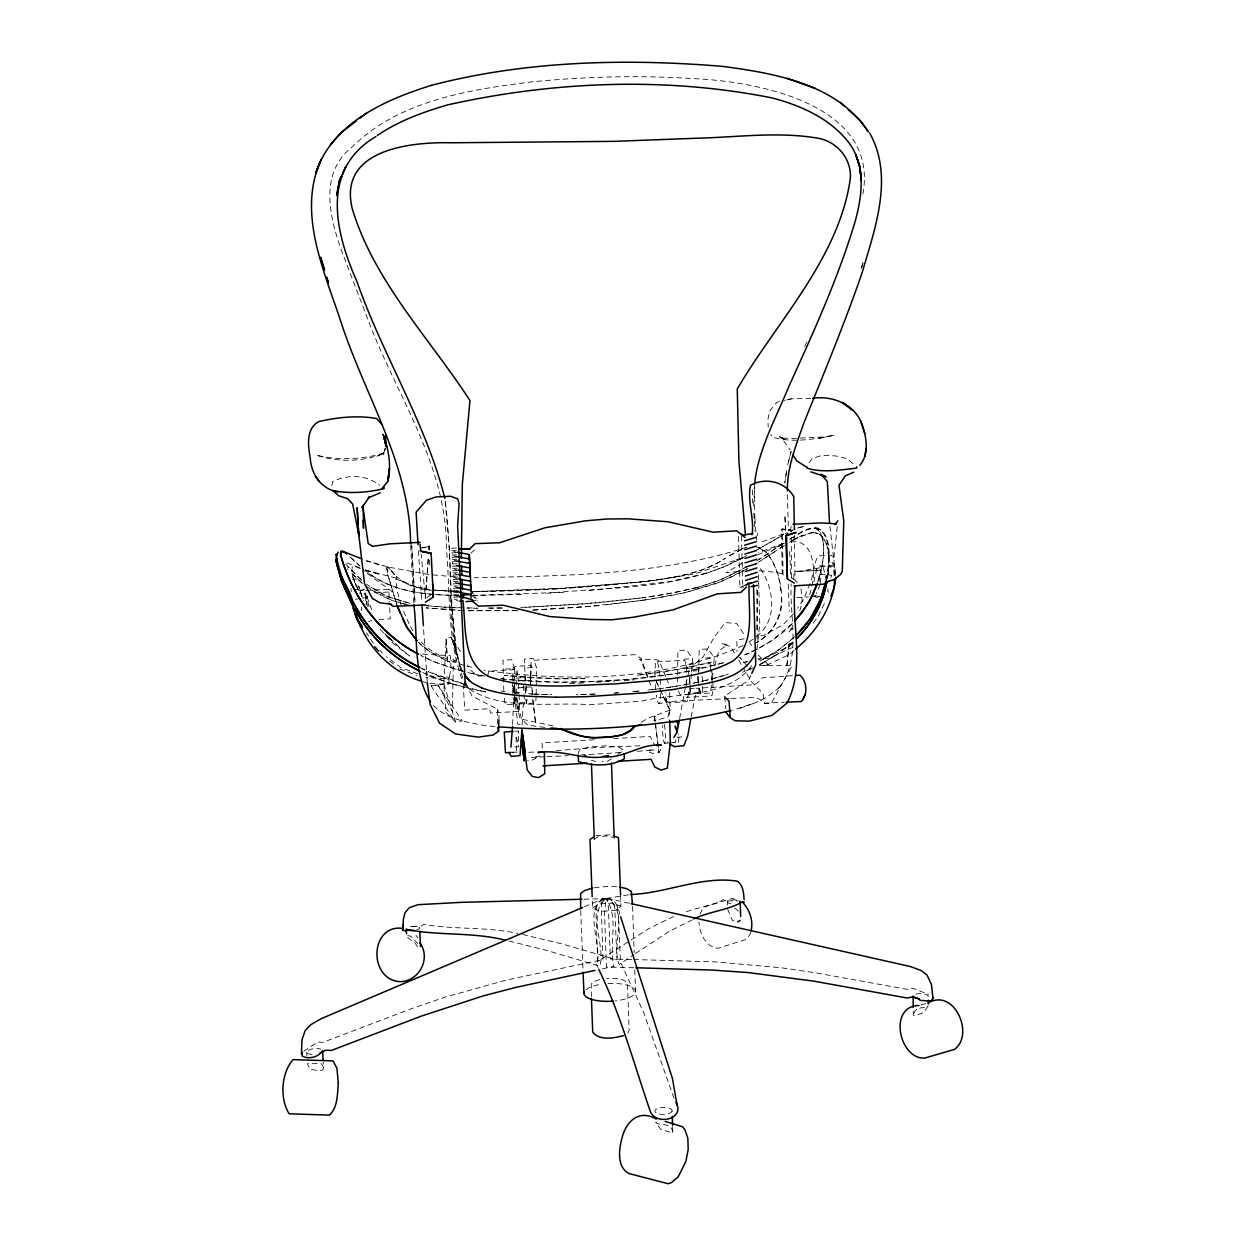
<?xml version="1.0" encoding="UTF-8"?>
<svg xmlns="http://www.w3.org/2000/svg" width="1246" height="1246" viewBox="0 0 1246 1246"><rect width="100%" height="100%" fill="white"/><g stroke="black" fill="none" stroke-linecap="round" stroke-linejoin="round"><path stroke-width="0.75" stroke-dasharray="5 3.75" d="M530.485 684.77L531.014 662.545L534.877 660.178L634.977 654.664L641.129 658.355L650.599 685.035M787.394 494.631L788.438 530.936M834.228 575.699L833.153 564.236L831.456 561.245L834.337 564.625L835.303 577.412M323.571 1067.713C323.368 1073.086 314.304 1069.395 310.519 1069.473C310.41 1067.869 305.161 1063.227 308.759 1063.009A7.974 2.897 -5.8 0 0 317.652 1063.29L321.748 1063.882L323.571 1067.713L323.244 1062.059M536.185 694.084L536.419 667.373L533.413 658.527L524.597 659.009L525.096 681.796M712.027 682.855L712.136 674.725M425.213 598.734L428.313 557.305M516.592 750.933L515.922 735.405L518.834 746.681L514.068 746.961M677.544 676.999L677.528 684.661M677.559 675.114L677.964 650.583L686.639 650.101L692.651 658.713L691.639 671.952M712.992 682.792L712.883 690.596L712.089 695.424L710.843 695.969L686.686 697.355L687.823 696.81L688.54 691.997L687.465 701.093L686.016 701.763L658.418 703.351M753.612 505.938L754.687 485.239M514.411 697.23L514.053 704.27L505.222 704.769L503.929 694.52M497.294 724.082L497.575 709.223L471.954 696.031L467.748 687.667M698.508 681.469L699.193 649.415L707.853 648.932L714.27 657.514L713.475 666.968M756.945 629.728L756.836 589.436M514.333 699.956L513.913 704.192L513.087 697.308M498.883 720.266L499.039 714.768L497.575 709.223M512.636 724.565L513.57 698.461M536.169 695.984L535.671 703.024L526.856 703.538L525.796 698.928M524.94 681.702L525.423 677.341L512.449 678.556M819.338 581.29L818.684 574.313L831.798 575.231L829.213 581.384M527.042 699.24L526.528 703.476L513.913 704.192M522.121 725.001L523.071 706.544L524.519 702.557L522.899 680.596L517.806 680.877M513.944 690.736L514.224 684.926M757.132 638.902L757.475 588.268M754.251 487.404L754.889 518.227M793.686 579.11L794.169 571.431L821.161 570.045L796.194 571.821L823.248 567.21L826.114 579.951M827.983 588.657L827.796 591.492L828.87 592.239M428.25 559.532L425.447 598.033L421.117 553.925M428.951 549.907L429.231 546.044L422.285 547.757M691.499 673.837L690.72 682.917M428.92 549.798L429.231 546.044L429.06 550.514M712.51 678.307L713.304 668.853M690.533 684.615L688.836 694.24L680.16 694.738L678.073 690.222M837.296 526.591L833.745 559.314L829.774 525.282M811.8 586.15C816.037 569.889 813.747 536.621 789.014 542.415M675.939 739.641L675.441 742.414L669.741 742.756M711.7 685.113L710.049 693.025L701.389 693.524L699.146 689.022M487.716 676.235L488.65 671.142L516.841 669.569M826.191 580.247C827.967 564.111 835.677 532.011 813.217 526.342M727.648 909.253L732.29 920.187L735 921.277M786.662 470.505L784.824 482.841L786.413 472.234M791.101 526.279L790.525 530.033L781.507 529.488L782.223 574.982L783.127 576.4L782.239 528.865L791.257 530.095L791.288 535.764M679.646 718.412L687.699 674.911M384.469 449.946L383.69 454.728L385.216 448.451L383.363 453.373C362.866 462.126 336.965 462.406 316.095 455.024C337.105 460.506 363.894 459.743 384.235 452.703L376.417 456.628L383.363 453.373L385.154 449.058M820.366 583.112L821.239 572.989L819.432 566.743L831.736 566.478L830.07 567.351L828.87 570.434L825.958 582.427M862.855 194.065C879.442 104.539 757.989 81.473 694.162 78.669C640.148 75.149 585.854 76.458 532.011 81.862C469.306 89.681 399.857 100.241 352.727 146.421C318.524 173.178 329.52 216.851 341.793 251.334L368.505 321.032C396.508 395.231 446.784 465.397 446.38 547.648L446.395 548.1C450.367 592.006 446.956 638.201 462.266 680.16M691.125 716.964L695.206 696.654L696.81 693.01L699.146 692.558L698.741 688.929M756.914 649.478L759.78 624.09L758.503 574.593M813.794 581.898L816.878 568.301L818.996 566.027L832.172 565.295L834.353 571.042L834.368 576.119M826.332 579.047C832.53 557.149 830.521 510.533 796.864 534.923M655.879 680.347L669.523 710.033L668.012 716.98L653.683 720.982M818.622 580.153C822.469 564.812 826.986 547.492 820.257 532.276C827.142 548.318 822.407 566.79 817.438 582.645M811.426 579.982L815.647 561.697L817.578 556.65L819.728 555.809L831.471 555.186L833.745 558.987L835.645 574.39M331.794 485.488L332.807 481.517C347.868 474.15 366.262 474.648 379.563 485.301M729.206 698.617L666.267 701.654L666.501 694.645M809.62 594.981L811.598 588.003M667.84 742.881L668.121 741.853M714.674 665.753L718.74 651.378L727.243 644.478L721.527 643.699L730.748 646.69L734.719 653.387M820.102 584.623L816.161 593.672M810.009 583.533L803.592 599.497L797.596 608.173M699.816 914.19L703.133 908.334L705.501 906.558L732.009 898.522L738.053 899.472M804.729 346.559L807.034 341.233M750.793 932.242L749.329 935.497L744.906 939.764L718.428 948.175L715.453 948.066L709.395 945.153L704.052 939.11L700.314 930.996L698.819 922.196M750.98 675.098L748.581 680.316L724.689 696.14L725.842 708.912M387.849 567.008L386.727 567.693L387.615 573.892L386.899 566.821L428.515 574.515L459.073 577.178M751.665 665.707C727.944 698.663 676.22 692.309 641.145 701.233L589.374 704.691C549.907 701.763 503.477 711.341 468.543 688.493M927.865 1006.192L923.582 1012.687L915.047 1015.599L913.365 1015.225L913.287 1009.447M660.878 749.313L658.947 752.584L652.593 753.363L646.269 750.995M791.693 627.735L788.811 632.423L792.331 628.498M514.832 731.231L518.32 731.028L518.523 745.077M627.859 1033.136L629.152 1030.364L627.486 983.686C623.343 977.207 613.515 978.546 606.786 978.453M778.532 688.119C802.19 659.508 789.341 617.689 791.148 583.829M809.043 462.733L812.221 458.559L822.235 455.242L835.568 455.911L846.564 458.403L854.117 464.587M813.186 623.14L817.921 616.988L824.213 603.952L827.562 602.005M367.586 596.024L364.689 601.522L364.891 605.135M916.713 1009.213L914.517 1011.55L913.365 1015.225M792.3 623.436L772.099 640.397L756.992 649.291M793.328 613.842L783.189 624.635L764.514 635.039L757.132 636.395M791.537 624.729C778.252 637.672 762.131 647.562 745.046 654.617M629.417 903.272L606.786 898.257C586.243 912.243 606.054 947.334 599.762 966.164L547.165 950.527L508.835 940.979M756.4 636.55C778.672 620.306 774.046 585.947 758.752 566.556M792.316 643.559L789.512 646.207L768.408 656.533L757.833 659.041M793.063 638.357L777.208 650.895L758.035 662.093M794.138 650.412L789.964 654.243L768.237 664.43L759.359 665.816M303.635 1051.219L317.746 1042.108L323.103 1042.279L411.834 1008.544L444.059 997.47L506.39 980.057L603.017 959.622L601.304 907.462L601.958 901.294L604.108 898.491C630.803 904.721 610.587 948.284 619.231 964.482L633.84 954.638M793.095 642.017L777.302 654.337L757.428 665.816M792.44 642.36L777.878 653.916M470.817 553.24L475.162 549.486M782.239 528.865L781.507 529.488L791.257 530.095M795.041 636.441L779.451 649.353L760.247 661.065M779.638 687.247L767.178 697.106L755.247 702.806L732.788 710.127M620.57 894.799L620.975 906.231L615.259 910.437L600.977 911.418L592.598 908.178L592.239 898.646M592.598 908.178L598.438 904.02L612.549 903.054L620.975 906.231M749.002 641.955L753.674 638.777M635.444 953.533L668.868 931.619L694.022 918.925M426.802 597.659L431.599 594.42L431.132 592.94M782.644 543.879L755.979 561.307M784.435 545.468L758.004 562.444M774.638 551.838L759.219 561.697M779.622 548.583L782.831 546.496M594.311 839.165L598.392 836.549L608.297 835.91L612.721 837.39M783.345 543.474L759.157 559.345M641.456 722.259L647.842 718.241L670.192 710.064L669.491 689.194M790.385 538.895C799.543 533.911 811.411 524.145 821.955 530.765M762.973 662.965L777.302 654.337M789.59 539.347L795.228 535.967M791.74 540.935L800.664 536.123L811.037 532.836L790.213 540.546M758.58 548.956L783.874 534.394M789.543 542.212L793.25 540.048M754.967 551.044L787.363 532.649M433.686 590.121C420.027 591.679 407.224 581.602 395.979 579.359L396.695 589.233L401.119 605.042M742.6 562.99L726.044 572.677L743.628 571.089M611.319 759.048L607.254 761.337L602.239 761.649M617.611 754.235L624.012 750.637L619.48 747.304L606.319 745.778L590.588 746.712L579.483 749.703L578.175 753.394L587.505 756.042M746.993 566.696L723.069 578.814L697.978 587.333L717.821 580.916L741.51 569.765M747.039 568.908L721.263 581.571L685.238 592.598L715.578 583.767L736.012 574.842M707.697 663.978L709.893 663.23L711.264 666.953L712.759 679.335M743.099 645.599C662.747 681.328 569.78 682.029 483.869 670.301M368.567 621.847L371.604 620.197M738.551 573.534L747.771 568.519M742.834 557.741L722.54 567.46L705.859 573.471M793.406 539.954L801.708 535.655M746.852 555.576C686.577 590.074 613.951 586.586 547.134 593.267M628.56 894.799L602.161 899.129L597.753 902.696L596.18 909.191L596.133 917.134L597.675 961.554L648.932 928.519L674.07 916.277M757.739 554.844L784.357 543.365M750.84 668.744L744.002 671.765M759.281 664.741L762.661 663.137M792.954 647.25L769.592 657.981L758.503 659.882M744.672 654.975L756.306 649.664M741.962 548.91L727.882 556.479L745.435 547.757M753.285 667.731L742.491 672.217M790.649 531.076L795.742 528.865M790.135 531.139L792.581 530.095M584.483 906.745L604.108 898.491M783.36 543.318L758.518 552.663M783.407 533.833L759.157 543.022M738.535 536.481L739.89 587.255L745.248 585.246M739.937 708.351L755.247 702.806M742.678 557.803L694.567 573.954L648.543 581.399L559.625 588.361L471.004 591.663M717.805 677.326L728.412 673.915M747.086 547.165C659.227 575.309 565.622 575.699 474.29 577.739M723.942 662.451C665.302 679.895 603.298 682.59 542.462 682.014L508.773 679.6M722.524 663.152L679.07 673.152L632.267 679.054L586.227 681.889L559.485 682.31L509.007 679.677M599.684 979.558L594.186 981.537L591.243 984.029L591.352 996.566M686.437 911.807C698.476 907.228 713.164 905.468 723.599 899.565L724.565 900.936L738.333 900.827M705.828 573.471L667.887 581.913L588.984 590.557M725.234 675.223L705.096 680.643M919.641 1008.232L921.23 1007.78A7.585 2.648 1.1 0 0 928.13 1005.911M920.856 1004.992L926.37 1003.482M798.686 527.712L803.748 526.357M779.326 401.695L776.632 402.411L769.623 411.071L767.894 419.7L768.221 427.176M797.44 528.133L804.605 526.388M412.691 926.713L422.16 925.84L423.422 924.252C453.17 929.765 487.124 926.635 517.713 933.441M810.928 398.299L791.724 398.767L784.186 400.558M747.475 666.205L739.719 657.343L743.722 662.389L747.257 661.548M786.413 400.028L791.724 398.767M716.029 677.886L691.655 683.571L703.523 681.032M680.659 593.626L684.77 592.707L649.4 599.357L602.862 605.26M520.283 724.331L517.884 724.362L514.878 699.676L513.944 688.368L516.28 687.854M735.997 559.843L741.931 559.033M513.539 691.904L512.667 688.322L531.824 686.826L532.494 694.365M602.41 968.858L613.904 966.444C608.391 945.418 619.605 917.57 606.054 898.973L602.161 899.129M818.824 438.327L829.447 436.24C810.866 439.651 790.649 442.844 772.364 436.972L770.744 434.371M674.802 594.856L642.5 600.37M686.78 684.475L682.777 685.222M820.366 438.047L834.54 435.243L823.154 436.972L793.079 438.452L780.354 437.953L782.893 438.343L777.909 435.835L786.07 440.212L781.149 437.362L790.291 450.086M744.22 638.777L736.838 640.133L736.947 651.471M420.556 548.178L428.873 546.667L422.005 547.788M594.249 887.728L608.079 886.358L618.343 886.872M355.344 599.279L360.468 598.392M362.165 598.111L365.592 597.519L365.966 598.501L364.969 593.33L366.869 604.653M743.722 662.389L747.413 661.766M689.583 683.914L662.327 688.384M374.641 592.753L392.381 591.819L363.084 570.388M672.186 686.967L677.762 686.048M431.132 685.954L450.32 682.901L443.81 683.945L455.584 721.995L431.132 685.954L437.86 684.879L462.282 720.904L455.584 721.995L445.928 712.385L443.81 683.945L446.239 639.042L447.579 663.588L445.881 638.637L451.286 637.282L458.341 658.106L453.373 661.922L452.423 711.341L437.86 684.879M670.597 687.2L660.785 688.493M642.297 600.416L585.449 606.864L532.914 610.135M522.588 934.484L562.678 944.063L617.019 959.887L614.714 907.664L613.016 901.45L609.201 898.553C579.063 901.107 604.154 948.751 596.429 964.046L597.955 967.535M647.936 690.05L658.947 688.726M651.269 689.739L656.237 689.147M654.991 720.297L654.524 716.497L656.891 716.232M599.233 605.618L532.509 610.088M634.292 691.499L639.696 691.032M358.646 590.324L364.175 589.872L367.726 608.048M613.593 693.134L619.387 692.667M632.89 691.577L640.6 690.954M556.355 750.653L594.202 747.631L643.185 745.653M792.456 675.69L762.256 677.855L758.58 682.06L754.219 684.77L696.187 688.322M620.259 752.491L583.969 754.874M637.36 751.291L654.477 750.108L646.892 749.905M690.471 688.695L694.271 688.446M615.103 693.041L618.094 692.854M595.868 835.723L610.042 834.804M594.217 739.75L542.072 742.865L542.306 748.612M613.53 738.613L650.225 736.417L655.007 745.513M676.952 737.243L681.64 736.978L677.917 733.847M508.757 752.413L516.498 751.945M512.418 752.366L519.38 751.945M664.507 743.239L667.918 743.037M669.632 742.943L678.556 742.227L679.117 734.299M569.547 683.696L584.67 682.855M595.946 682.216L614.73 681.141M624.137 680.612L633.529 680.082M521.498 687.309L528.756 686.904M524.519 702.557L516.015 703.04L514.676 684.739M699.146 692.558L690.782 693.041L688.446 671.298L696.779 670.831M688.477 694.178L700.875 693.477M518.632 711.419L490.55 713.039L489.522 708.694L464.789 710.127L463.154 684.054M505.346 669.102L514.364 668.604L514.38 680.051M527.416 667.872L536.419 667.373M683.805 659.212L692.651 658.713M705.454 658.013L714.27 657.514M657.063 661.782L684.739 660.255L686.967 668.323L685.674 664.585L695.066 664.056L693.882 664.741L703.009 657.156L713.865 637.734L725.219 622.595L736.62 623.467L745.279 636.114M482.28 675.924L478.433 676.142L470.209 670.052L467.577 664.99M687.699 668.261L700.112 667.576M563.644 592.317L469.275 595.541M739.89 587.255L743.582 587.068M378.893 619.464L390.247 618.873L389.546 603.687M796.755 597.55L808.358 596.943M810.289 596.85L819.961 596.336M360.328 593.719L360.265 590.76L364.066 590.573M365.95 590.464L388.705 589.311L389.453 601.849M595.354 694.069L577.038 694.707M545.187 756.82L531.621 757.506L540.063 756.01L530.765 760.73L527.541 760.73M547.134 756.727L568.456 755.652M352.447 579.25L361.262 578.829M594.467 694.147L576.664 694.645M731.106 698.523L755.465 697.355L760.34 699.707L763.533 703.149L784.31 702.246M354.222 589.592L364.626 589.109M520.641 607.425L581.742 604.154L643.123 597.753L599.03 602.659L524.566 607.425M456.363 548.022L451.831 548.209L451.94 550.67L455.865 552.134M451.94 550.67L456.488 550.483M456.581 552.694L452.049 552.866L452.158 555.077L456.083 556.573M452.158 555.077L456.69 554.906M456.799 557.118L452.251 557.289L452.36 559.485L456.285 561.012M452.36 559.485L456.893 559.314M455.491 561.666L452.469 561.79L452.578 563.986L455.195 565.03M452.578 563.986L457.111 563.815M457.22 566.027L452.687 566.198L452.781 568.394L456.706 569.983M452.781 568.394L457.313 568.223M457.422 570.419L452.89 570.606L452.999 572.802L456.924 574.406M452.999 572.802L457.531 572.63M457.625 574.827L453.108 574.998L453.201 577.21L457.126 578.829M453.201 577.21L457.734 577.023M457.843 579.234L453.31 579.406L453.419 581.602L457.329 583.253M453.419 581.602L457.936 581.43M458.045 583.626L453.513 583.798L453.622 586.087L457.547 587.769M453.622 586.087L458.154 585.916M458.263 588.112L453.731 588.283L453.84 590.479L457.765 592.193M453.84 590.479L458.357 590.308M458.466 592.504L453.933 592.675L454.042 594.872L457.967 596.6M454.042 594.872L458.575 594.685M458.668 596.881L454.151 597.068L454.26 599.279L458.17 601.039M454.26 599.279L457.266 599.155M521.731 594.467L470.038 595.495M528.787 752.273L539.44 751.914M516.825 610.696L467.92 610.727M583.938 899.207L609.201 898.553M517.604 610.602L466.907 610.696M502.294 608.064L489.631 608.235M474.305 591.663L556.121 588.844L641.815 581.82C670.457 577.957 700.891 574.795 725.406 558.115C706.389 571.151 683.338 575.854 660.925 579.234C599.56 587.52 537.556 590.713 475.692 591.632M423.547 605.431L445.024 607.316L476.486 608.079M488.011 608.001L503.384 607.908M478.168 608.266L466.876 608.141M457.921 591.476L437.284 590.526M457.827 595.323C425.945 595.074 391.4 592.208 365.826 570.839M631.691 959.498L610.384 958.999L608.36 906.886L606.786 898.257M633.607 959.529L715.344 961.896L781.709 967.815L815.663 972.83L907.711 989.464L913.038 988.358L928.519 994.433M633.809 967.737L606.444 967.083L604.559 914.05L606.054 898.973C615.399 897.478 618.468 907.867 620.01 914.907M548.209 694.661L532.463 694.053L531.871 686.748M461.768 591.585L434.309 590.168M532.463 694.053L551.729 694.629M460.506 595.463C427.487 595.167 391.26 592.644 365.031 570.154M464.042 610.556L426.085 607.892L459.244 610.415M455.382 591.461L432.44 589.903M430.135 683.54L448.435 684.319L450.974 667.249L450.382 655.754L420.634 653.963M457.874 607.908L426.101 605.696M407.66 935.575L410.869 936.229L417.815 943.549M428.764 676.017L449.541 677.17L448.42 678.868L425.758 677.544M759.39 570.699L776.772 572.459L783.905 574.328M528.413 693.773L532.151 694.038L528.538 693.726M514.037 692.465L521.295 693.088M494.864 726.496L485.239 725.608C466.658 722.182 445.647 719.129 432.378 704.333M513.757 692.605L519.052 693.119M500.845 678.696L504.599 679.132M429.403 589.545C417.675 588.019 404.825 585.651 396.337 576.618L407.442 584.327L428.967 589.56M544.704 727.415L527.712 725.188L521.404 718.646L513.944 688.368M501.702 678.712L507.153 679.537M501.172 691.063L504.988 691.67M471.206 599.933L477.514 600.946L472.873 593.267M485.052 676.204L467.873 672.606M483.355 691.53L485.8 691.997M485.395 691.826L449.822 683.291L425.447 673.821M481.563 691.172L468.465 688.462M407.691 602.768L385.45 595.79L368.395 585.745M365.467 569.92L380.186 574.593L363.723 569.624L398.595 578.814M410.074 603.329L387.864 596.85L366.495 584.327M408.501 604.995L392.506 600.65L370.997 589.763M387.023 566.696L366.682 560.7M395.979 578.269L396.96 578.487M405.246 604.341L391.945 600.432L380.326 595.308M481.704 675.737C460.973 671.267 440.305 665.457 421.304 655.832M466.939 666.08L472.577 667.482M461.752 683.197L428.157 671.641L444.292 678.089L464.197 684.163M464.929 687.543L449.822 683.291M462.578 671.189L434.262 661.813L420.447 654.991M754.702 546.527L759.92 547.944L766.43 552.679L758.939 547.664M591.32 760.262L595.744 761.524M365.997 560.84L382.787 565.809M814.23 595.183L819.183 596.772M463.808 665.271C447.407 659.913 430.15 652.966 418.921 639.26M553.146 725.997L520.065 718.817L513.975 693.711M422.986 681.64L428.313 683.462M417.955 673.837L400.807 667.607L386.572 656.673M431.225 676.422L449.432 683.166M399.67 668.931L416.834 675.394M346.777 562.896L363.63 569.329M814.105 596.258L817.532 597.737M734.595 907.991L738.333 911.138M422.737 672.529L427.378 674.662M421.6 668.526L424.87 670.083M421.662 668.23L424.902 669.943M360.343 568.69L354.285 565.995L352.338 566.759C350.344 575.231 355.406 583.486 358.614 590.962M820.086 534.612L819.198 534.098C832.359 544.518 828.886 564.267 827.437 578.969L828.87 565.762L828.73 551.121M378.348 594.233L366.137 586.196M791.132 577.677L793.577 579.297M389.687 661.034L395.403 665.551M419.341 643.419C428.25 651.518 438.857 657.514 449.962 662.047L429.527 651.471L418.345 642.157M361.371 580.075L343.865 562.133M362.43 583.424L350.687 572.49M361.87 582.894L349.456 571.198M360.047 566.105L348.787 555.809M351.216 558.068L359.144 565.326M361.091 579.966L347.759 566.79M388.394 637.111L399.655 647.515M385.575 634.51L390.979 639.619L388.581 636.877M758.269 655.085L769.436 665.691L763.159 665.38L792.145 665.691L771.134 703.663L764.561 703.351L763.05 693.461L751.587 681.842L743.644 668.448M821.721 535.889L826.923 545.234L828.87 557.741M471.222 594.607L477.514 600.946M794.808 580.106L797.269 582.739M380.155 629.386L393.331 643.59L409.576 656.019L404.452 651.689A153.056 23.658 33.3 0 1 384.718 633.498M373.395 643.341L366.386 632.89M379.859 650.303L382.429 653.091M348.086 569.702L347.307 568.846M724.689 696.14L726.901 698.804M462.687 671.859L460.475 668.868L461.347 670.083L457.095 655.77L450.631 594.825L456.161 654.477C449.744 603.157 451.441 551.168 445.134 499.911L448.062 534.596C453.217 580.278 445.258 629.713 462.982 673.011M415.962 935.263L417.612 937.677M749.609 642.438L751.774 645.599M666.267 701.654L665.099 692.605M460.537 651.518L451.286 637.282L458.341 658.106L452.937 659.508L459.572 665.66L462.671 678.042M417.581 946.649L414.809 942.77L408.283 937.973A6.666 2.071 -4.1 0 1 407.068 936.011M413.033 631.006L410.401 626.551M738.691 660.084L742.663 666.781M656.408 681.889L659.648 688.524M660.458 690.175L670.192 710.064M409.155 623.903L402.271 608.219M354.176 581.306L357.275 587.987M371.635 609.761L365.67 592.956M352.867 576.82L360.078 593.781M665.785 676.765L659.352 661.221L657.436 659.835L639.354 659.196L641.207 660.847L649.4 681.827M666.501 678.478L669.367 685.393M396.617 604.217L387.755 574.577L397.1 605.712M369.003 606.615L365.031 591.305M362.025 596.382L358.583 585.869L363.302 600.323M518.32 731.028L518.725 733.1M514.364 668.604L511.795 659.71L502.963 660.193L503.789 690.596M674.024 1098.24L643.543 1012.219L620.446 962.114L618.779 921.355M617.05 905.749L618.639 917.477M800.991 588.719L802.222 600.26L800.882 607.16A150.906 45.837 -37.9 0 1 798.873 613.219M672.809 1132.458L671.61 1128.269L669.164 1125.854L664.056 1124.515A8.597 3.52 -1.7 0 1 655.754 1122.35L660.614 1129.25L670.582 1132.334L672.809 1132.458L672.575 1125.294M525.423 677.341L525.952 680.363M526.014 700.392L526.528 703.476M512.776 678.058L513.259 681.079M710.329 667.015L711.793 679.382M360.265 590.76L360.639 593.548M654.524 716.497L658.947 752.584L655.225 722.182M780.806 590.962C779.357 577.646 775.931 563.737 767.038 553.317C786.958 579.546 789.092 625.383 756.275 642.796C772.473 633.202 784.061 615.197 781.429 595.931M697.371 676.267L697.962 681.702M532.914 699.909L535.64 723.474L532.836 699.754M426.397 669.741L423.469 627.626M426.957 677.341L427.378 683.057M754.905 518.32L756.478 540.048M350.998 588.361L351.216 591.694M418.422 550.592L421.833 602.597M785.743 530.251L784.824 515.112L785.728 530.204M306.703 1052.169L306.921 1055.923M526.482 686.094L526.887 693.025M525.096 687.854L525.485 694.692M513.757 686.826L514.162 693.742M512.916 695.408L512.449 685.487M413.765 602.893L410.682 545.701M753.814 513.04L754.796 530.905M411.663 544.704L414.996 602.924L411.725 546.028M429.231 546.044L429.418 549.922M429.527 560.155L429.901 567.88M789.653 551.62L790.789 576.244M525.391 693.306L525.142 683.696M361.433 606.989L361.605 610.68M788.235 584.187L789.31 611.381M580.714 910.624L583.035 970.323M632.563 906.387L634.183 952.583M634.79 969.902L635.538 991.068M672.108 1110.965A8.597 3.473 -1.7 0 1 658.667 1113.893A8.597 3.473 -1.7 0 1 659.85 1107.85A8.597 3.473 -1.7 0 1 672.108 1110.965L672.233 1114.547M727.306 901.964L727.384 905.219M741.479 536.029L742.741 584.467M757.319 533.163L757.381 535.593M758.518 581.259L758.58 583.44M669.523 710.033L669.709 718.381M752.428 489.943L752.709 503.041M794.434 535.266L794.979 580.013M530.5 676.22L530.531 681.515M791.288 537.665L791.428 579.219M530.594 685.051L531.17 665.177L515.439 666.532L513.04 667.825L512.667 688.322M514.38 681.951L514.411 693.415M608.11 983.499A25.823 8.94 -2.3 0 1 635.32 990.243A25.823 8.94 -2.3 0 1 615.041 1000.927M585.994 989.713A25.823 8.94 -2.3 0 1 601.164 984.231M312.17 1054.428A7.974 2.866 -5.8 0 1 308.214 1050.347A7.974 2.866 -5.8 0 1 321.047 1049.21M410.37 926.681A6.666 2.056 -4.1 0 1 418.749 927.04A6.666 2.056 -4.1 0 1 416.725 929.843M730.592 903.599A6.464 1.962 -1.1 0 1 728.489 900.796A6.464 1.962 -1.1 0 1 738.037 900.282M915.872 994.121A7.585 2.617 1.1 0 1 926.541 994.666A7.585 2.617 1.1 0 1 925.482 998.342M660.614 693.633A21.198 2.585 86.7 0 1 656.408 695.268M655.708 689.443A21.198 2.585 86.7 0 1 655.271 684.07M654.96 676.874A21.198 2.585 86.7 0 1 656.502 661.455A21.198 2.585 86.7 0 1 659.835 675.628M660.146 679.21A21.198 2.585 86.7 0 1 660.629 691.966M519.099 694.723A21.369 1.153 86.9 0 1 518.196 709.161A21.369 1.153 86.9 0 1 516.124 674.911A21.369 1.153 86.9 0 1 518.305 681.546M518.461 683.587A21.369 1.153 86.9 0 1 519.021 692.901M689.957 689.926A13.223 1.807 86.7 0 1 687.465 691.172M686.624 685.518A13.223 1.807 86.7 0 1 686.172 678.743M686.235 672.638A13.223 1.807 86.7 0 1 688.711 671.22M689.568 676.905A13.223 1.807 86.7 0 1 690.019 683.758M702.542 686.328A13.208 1.885 86.7 0 1 701.311 693.726A13.208 1.885 86.7 0 1 699.208 686.889M698.959 684.817A13.208 1.885 86.7 0 1 698.508 678.058M698.585 671.937A13.208 1.885 86.7 0 1 701.171 670.535M702.043 676.189A13.208 1.885 86.7 0 1 702.448 681.36M664.258 724.533A10.42 1.293 86.5 0 1 665.38 739.485A10.42 1.293 86.5 0 1 663.573 740.591A10.42 1.293 86.5 0 1 662.638 725.53M789.154 643.543L786.693 667.529L789.154 643.543M791.101 451.566L787.612 465.272L791.101 451.566M863.089 262.626L860.908 269.759L863.073 262.61M697.682 587.396L675.488 592.489L643.216 597.737L665.162 594.389L697.682 587.396M711.077 662.171L665.208 671.781L636.753 675.316L686.904 667.981L711.077 662.171M813.217 532.696L811.317 532.805L815.242 532.836L813.217 532.696M584.857 678.665L531.637 677.98L504.583 675.394L555.093 678.899L584.857 678.665M817.158 533.257L815.258 532.836L818.856 533.911L817.158 533.257M814.697 527.042L820.195 532.167L814.697 527.042M390.59 569.952L387.973 567.101L395.807 575.979L390.59 569.952"/><path stroke-width="1.5" d="M787.41 490.737C786.911 467.39 796.147 445.305 803.623 423.624C823.653 373.582 844.57 323.851 862.061 272.858C874.941 228.657 894.223 176.761 869.63 132.964M505.393 940.232C473.636 931.883 437.876 935.886 406.897 929.485L405.838 931.011L403.05 930.139L403.33 919.439L404.981 912.82L409.202 907.742L417.924 904.689L461.472 902.338L581.991 899.254M427.378 683.057L430.041 704.192L439.542 723.21L455.522 733.956L478.199 737.134L493.182 735.015L498.602 731.231L498.883 720.266M512.589 726.387L510.907 747.148M521.965 728.754L520.034 755.543L511.405 756.447L508.757 752.413M807.097 466.97L807.034 468.122C822.687 473.091 840.458 469.944 856.609 468.107L856.827 466.767M384.126 487.342L384.064 488.603C367.757 492.575 349.223 493.93 332.884 490.597L338.647 495.737L347.681 498.727L352.665 504.069L358.91 535.593L358.443 528.148M754.546 484.258C758.113 449.463 775.947 418.329 788.843 386.462C812.906 333.601 837.11 280.443 854.149 224.81C862.31 197.32 866.967 163.974 846.906 140.268C828.216 117.607 800.119 105.303 772.286 97.998L771.881 97.904C665.442 76.645 553.707 81.255 448.03 104.804L447.563 104.913C422.986 112.078 398.689 120.94 377.382 135.409M388.627 475.583L389.359 468.574L387.895 481.174L381.416 489.289M388.861 473.542L387.895 481.174C391.649 465.334 388.55 449.37 383.098 434.356L386.681 447.345L384.126 437.985L385.637 443.296L384.983 436.614L385.201 442.081M859.787 465.35C870.284 453.046 866.063 434.901 860.799 421.195C852.326 403.393 831.565 395.512 812.657 398.284M679.366 720.235L676.89 732.508L673.837 737.43M864.817 456.519L866.141 448.202M385.637 445.99L385.699 435.212M835.287 579.11L833.745 588.564L830.957 596.118M690.798 718.849L687.73 735.716L683.929 745.684L674.398 746.65L669.476 743.815M835.755 578.066C832.468 606.241 817.438 631.379 795.524 649.135M825.958 580.823C822.002 601.055 811.816 620.01 797.175 634.541M751.073 930.964C753.332 921.526 750.201 911.2 743.955 903.926M826.799 582.396L824.291 592.582L826.877 581.633M786.21 702.168L801.334 701.514C807.906 694.162 807.206 681.827 800.01 675.161L796.241 675.425M594.887 970.416L516.483 987.253L483.121 995.912L421.086 1016.206L331.483 1050.425L326.016 1050.207L320.985 1052.481C317.2 1057.527 307.871 1059.318 302.295 1056.125L302.171 1052.496M825.662 582.022L820.289 599.793L810.367 618.546L796.459 635.273M817.329 583.751L808.794 602.581L794.87 621.147M816.753 584.467L812.641 595.37L802.268 612.456L794.792 620.695M631.301 903.693L910.156 966.491L921.106 970.478L926.977 975.011L931.463 984.496L932.989 998.591L931.292 1000.585L928.363 1001.036L920.093 1000.336L917.788 998.124L912.648 996.847L907.244 998.03L814.121 981.194L748.332 972.581L712.619 970.073L635.74 967.768M755.606 652.764C741.806 683.026 702.277 683.057 674.211 689.412M802.751 699.925L805.103 694.567M338.118 552.087C330.517 566.4 349.534 586.368 352.338 600.385C366.308 629.043 389.64 652.935 418.313 666.984M751.774 673.37L755.746 664.679L753.487 584.717M431.505 85.32C385.216 99.649 331.919 123.261 315.674 173.272L321.266 159.472C296.517 212.941 324.661 271.753 341.388 323.275C365.28 396.197 409.996 464.914 410.588 543.77M740.202 920.389L737.57 921.869M635.071 726.278C626.473 737.819 610.213 736.651 597.255 737.554C580.371 739.75 567.023 727.399 550.374 728.162M834.867 524.364L837.919 520.828M330.361 144.723L341.124 132.715L356.465 120.862M794.309 583.128L787.41 578.923L785.665 535.827L787.908 533.537M797.253 638.03C809.884 625.554 819.198 609.839 824.229 592.816C818.996 610.057 809.464 625.85 796.724 638.591L796.583 638.7M469.54 549.034L475.1 543.661L499.63 542.758L545 527.774L585.433 520.828L606.786 519.006L628.046 518.819L668.074 521.763L713.101 532.182L736.666 530.843L745.139 537.493M746.432 587.068L740.903 592.38L717.275 593.844L672.933 609.886L633.217 617.268L612.02 619.792L590.588 619.496L549.704 616.552L503.119 605.229L478.511 606.148L472.452 601.366M375.934 136.562C320.035 169.394 335.143 232.691 357.041 281.814C382.693 355.39 425.82 422.565 444.853 498.369M359.549 118.495L367.227 112.576M753.005 533.428L742.896 535.157L741.432 534.113M425.431 602.176L433.312 597.13L431.147 553.208L420.198 550.872M594.389 836.658L589.981 839.477L592.162 896.731M623.903 733.863L630.258 730.468L633.965 726.465L641.129 724.471M380.326 492.793L368.131 497.902L369.626 496.702L361.947 507.465L363.209 505.331L363.505 528.273L363.193 520.548M853.759 472.172L845.333 475.879L838.979 485.301L843.776 520.844L842.265 571.618L840.552 574.484L834.29 579.452L826.737 581.866M582.692 907.493L321.234 1018.667L310.659 1024.788L305.161 1030.582L301.937 1040.005L301.454 1054.303M745.248 585.246L757.288 581.072M694.022 918.925C709.176 911.433 729.019 910.001 742.6 901.777C742.756 904.565 745.731 901.668 743.037 901.621M744.719 549.704L756.415 546.028M745.404 576.041L757.07 572.381M745.513 580.402L757.179 576.727M745.061 562.834L756.743 559.22M745.17 567.21L756.852 563.581M745.295 571.571L756.961 567.927M744.828 554.081L756.524 550.498M744.952 558.457L756.634 554.859M744.485 540.842L756.197 537.291M744.61 545.218L756.306 541.667M785.665 535.827L795.805 532.509L785.665 535.827L786.6 536.839L787.41 578.923M623.623 1035.597C614.122 1038.152 599.357 1040.94 592.722 1032.062L591.429 998.435M372.352 546.402L390.045 543.817L420.027 542.353M919.018 1005.506C887.557 1005.865 899.394 1060.05 924.937 1058.025L954.42 1049.412C974.886 1034.772 954.249 987.486 928.208 1002.983M592.629 888.009L584.81 890.485L580.589 893.584L580.636 908.692M757.397 585.433L750.995 586.664M731.028 710.563C655.24 728.1 576.182 732.399 498.696 726.854M431.537 85.304C526.139 60.68 625.414 58.375 722.415 66.35C774.841 73.312 837.172 83.965 868.306 131.78L860.363 120.644L848.23 109.632M622.315 734.719C601.584 739.61 579.328 738.878 560.498 728.489M630.445 894.488C665.722 893.475 701.996 875.533 737.274 881.187C743.317 885.081 743.566 893.071 744.111 899.487M603.142 756.384L608.578 755.574M674.024 689.427L645.568 692.76M645.116 692.807L586.741 696.67M391.696 604.263L380.092 602.862L372.414 598.501L364.517 583.673L358.178 529.348L357.166 507.683L358.209 524.426M747.553 583.284L750.964 583.035M824.603 584.062L794.014 585.869M510.689 752.459L505.471 752.771L504.272 732.056L513.103 731.34M656.58 745.42L661.299 745.139C640.335 743.364 624.526 758.58 603.874 756.898C581.477 759.904 560.653 748.986 537.992 752.537L544.362 752.148L544.751 773.782L538.568 777.613L532.244 776.414L527.198 769.841L522.058 730.779M543.038 765.869L587.396 763.175M618.25 761.306L651.035 759.312L654.789 767.053L661.159 770.09L667.311 768.128L670.27 743.005L669.756 720.266M670.301 722.088L677.139 721.683L678.369 725.811M425.556 604.949L393.175 606.397L388.503 603.189M466.051 601.538L473.698 601.148M792.908 524.286L821.519 522.915L836.689 523.865M471.097 597.722L470.895 593.314L471.222 594.607L461.97 594.825L462.064 597.036L472.374 599.653M586.259 696.685L556.292 697.199M468.839 548.661L459.229 548.816L469.851 549.252M556.105 697.199C531.248 696.421 505.674 696.436 481.953 688.026M461.425 595.635L463.792 595.759L462.064 597.036L459.338 596.756M457.235 552.258L469.368 554.486L471.019 590.183L472.873 593.267M456.083 556.573L469.586 558.94L469.259 557.787M456.285 561.012L469.789 563.472L469.462 562.304M456.503 565.544L469.991 567.911L469.664 566.728M458.076 570.107L470.194 572.366L469.882 571.151M458.279 574.546L470.412 576.805L469.119 554.828M458.497 578.969L470.614 581.228M457.329 583.253L470.817 585.667L470.49 584.405L470.832 591.834M457.547 587.769L471.019 590.183L470.692 588.906M459.12 592.333L471.222 594.607M459.54 601.179L462.282 601.475M403.05 928.441C375.653 924.158 368.707 963.002 387.537 977.316C409.295 992.486 434.402 964.295 420.089 942.942M336.093 554.439L336.996 554.626M422.472 551.931L431.147 553.208L431.225 554.299M619.823 887.121L626.551 888.632L631.301 891.342L632.485 904.456M656.268 1119.11C639.369 1109.142 626.691 1120.902 622.252 1136.928C619.091 1148.563 616.272 1166.63 628.887 1173.53L668.058 1183.7L671.438 1182.656L678.104 1176.94L685.814 1161.661L688.197 1149.513L687.839 1138.159L684.802 1129.515L682.419 1126.696L665.239 1121.4M613.421 835.941L618.499 837.624L620.57 894.799M337.806 491.874C321.312 489.164 311.204 474.212 310.254 458.061C308.074 445.834 305.784 429.06 318.571 421.631C337.417 417.285 357.384 415.12 376.541 418.516L381.728 424.247M361.761 558.847L342.167 551.106L340.579 552.476L340.579 554.735L341.061 551.386L345.126 552.679M421.21 681.032C390.185 672.186 365.405 645.085 356.091 614.558M786.833 78.28L815.289 88.419M806.629 467.172L796.786 460.942L792.643 454.665M336.841 554.532L335.922 554.595C345.204 601.647 375.731 646.83 420.042 667.373M419.653 671.111L405.371 663.137C387.958 652.063 372.866 637.469 361.433 620.29C375.887 642.36 396.633 660.006 420.354 671.469M418.781 654.15C380.155 634.416 351.855 596.351 340.594 554.766C352.042 596.04 379.423 634.276 418.064 654.041M481.922 688.01L472.187 682.979L464.82 676.157M342.884 551.308L344.659 552.352M372.461 546.122L368.193 543.536L363.178 508.633M810.866 471.876L826.129 476.86L821.067 474.212L827.344 481.672L829.556 523.398M726.184 712.556L730.234 717.618L735.062 720.764L749.298 721.138L772.084 715.36L787.083 703.009C805.586 666.906 791.07 624.511 795.041 585.838M345.547 553.006L346.653 553.894M840.147 102.297L844.196 105.972M374.797 646.752L378.675 651.066M726.901 698.804L729.097 701.451L730.234 717.618M463.808 673.354L469.353 680.83M430.446 701.669C412.815 673.198 417.955 636.753 413.874 604.777M315.347 476.112L319.49 482.062M360.982 625.975L357.088 619.776L352.852 607.814M359.05 621.162L361.932 626.676M402.442 618.437L407.146 627.766L417.083 640.833L406.819 627.19L397.272 605.914M465.225 682.652L467.748 687.667M598.687 969.201C620.96 1014.82 634.198 1064.972 650.614 1112.289C657.234 1125.59 685.409 1119.173 676.002 1102.321M397.1 605.712L400.387 613.406M354.752 613.499L360.701 626.629L362.508 628.358L361.527 625.383M677.388 732.274L675.254 725.997L675.597 728.599M864.864 433.515L860.799 421.195M620.601 916.745L672.497 1078.693L677.045 1105.14M932.569 997.205L932.989 998.591M497.715 727.695L498.602 731.231M464.68 682.512L465.288 685.596L457.625 526.014L459.058 503.664L457.687 498.836L450.585 496.282L436.038 496.952L426.444 500.222L416.117 512.122L418.049 544.814M522.183 741.572L524.301 760.714L521.7 740.965M522.619 734.299L525.236 752.397M521.373 739.875L524.301 760.714M358.178 529.348L358.91 535.593M745.451 534.97L738.909 461.378L737.258 388.954C776.788 321.406 839.165 258.405 850.364 178.287C851.688 158.491 836.58 141.094 817.267 138.088C777.582 131.437 737.165 137.247 697.246 138.213L614.2 141.359L450.725 142.776C410.059 141.857 337.744 149.536 352.291 208.845C374.158 281.471 429.372 337.978 469.96 400.558L462.328 484.492L461.332 558.426M420.12 544.144L420.743 551.682M426.537 671.641L426.817 675.441M462.858 600.338C466.362 626.271 461.518 663.074 489.32 676.78C529.784 690.642 573.752 685.098 615.711 683.914C654.975 679.709 697.121 680.16 732.757 661.159C755.855 643.808 748.176 610.602 749.064 585.511M421.958 604.512L423.344 625.694M323.135 1060.175L322.574 1050.767A7.974 2.866 -5.8 0 1 319.957 1053.15M406.539 933.737L406.289 929.002A6.666 2.056 -4.1 0 0 414.17 930.341M432.642 583.689L433.312 597.13M419.746 931.556L420.509 946.555M578.253 755.029L578.502 761.602C593.08 766.119 610.851 766.726 624.308 758.814L624.121 753.908M583.112 972.254L583.938 993.436M591.461 764.11L594.311 839.165M461.565 565.995L461.923 575.512M462.079 579.312L462.437 588.828M611.459 762.895L614.185 837.873M462.655 594.591L462.78 598.423M672.295 1116.338L672.575 1125.294M385.123 439.526L385.248 443.218M752.101 534.674C754.469 518.243 747.133 501.266 750.481 485.317C765.387 476.984 785.089 481.517 793.749 496.609L794.372 529.425M740.233 901.699L740.638 916.542M913.256 1007.516L913.1 995.975A7.585 2.617 1.1 0 0 919.517 998.809M928.301 1000.242L928.348 1003.996M834.399 579.499L834.415 582.894M613.25 1001.099A25.823 8.94 -2.3 0 1 584.421 991.551M740.077 901.294A6.464 1.962 -1.1 0 1 739.719 902.509M338.305 1082.93C337.323 1093.661 338.009 1107.351 329.396 1115.108L289.165 1113.799C279.525 1098.832 281.222 1072.962 293.075 1059.614L333.04 1060.891L336.918 1068.243L338.305 1082.93M336.046 559.968L337.168 558.738L336.046 559.968M339.488 180.623L336.638 195.466L339.504 180.67L345.594 167.198L339.488 180.623M852.856 410.277L842.561 402.583L852.856 410.277M361.278 620.041L353.973 608.017L361.278 620.041M353.194 606.615L341.887 582.131L335.999 560.575L341.093 579.966L353.194 606.615M859.833 166.715L855.581 154.052L859.802 166.762L861.375 180.872L859.833 166.715M324.458 269.946L320.565 257.221L324.443 269.961M328.337 282.686L326.67 277.235L328.337 282.702M403.159 930.279L403.097 925.217L403.159 930.279"/></g></svg>
